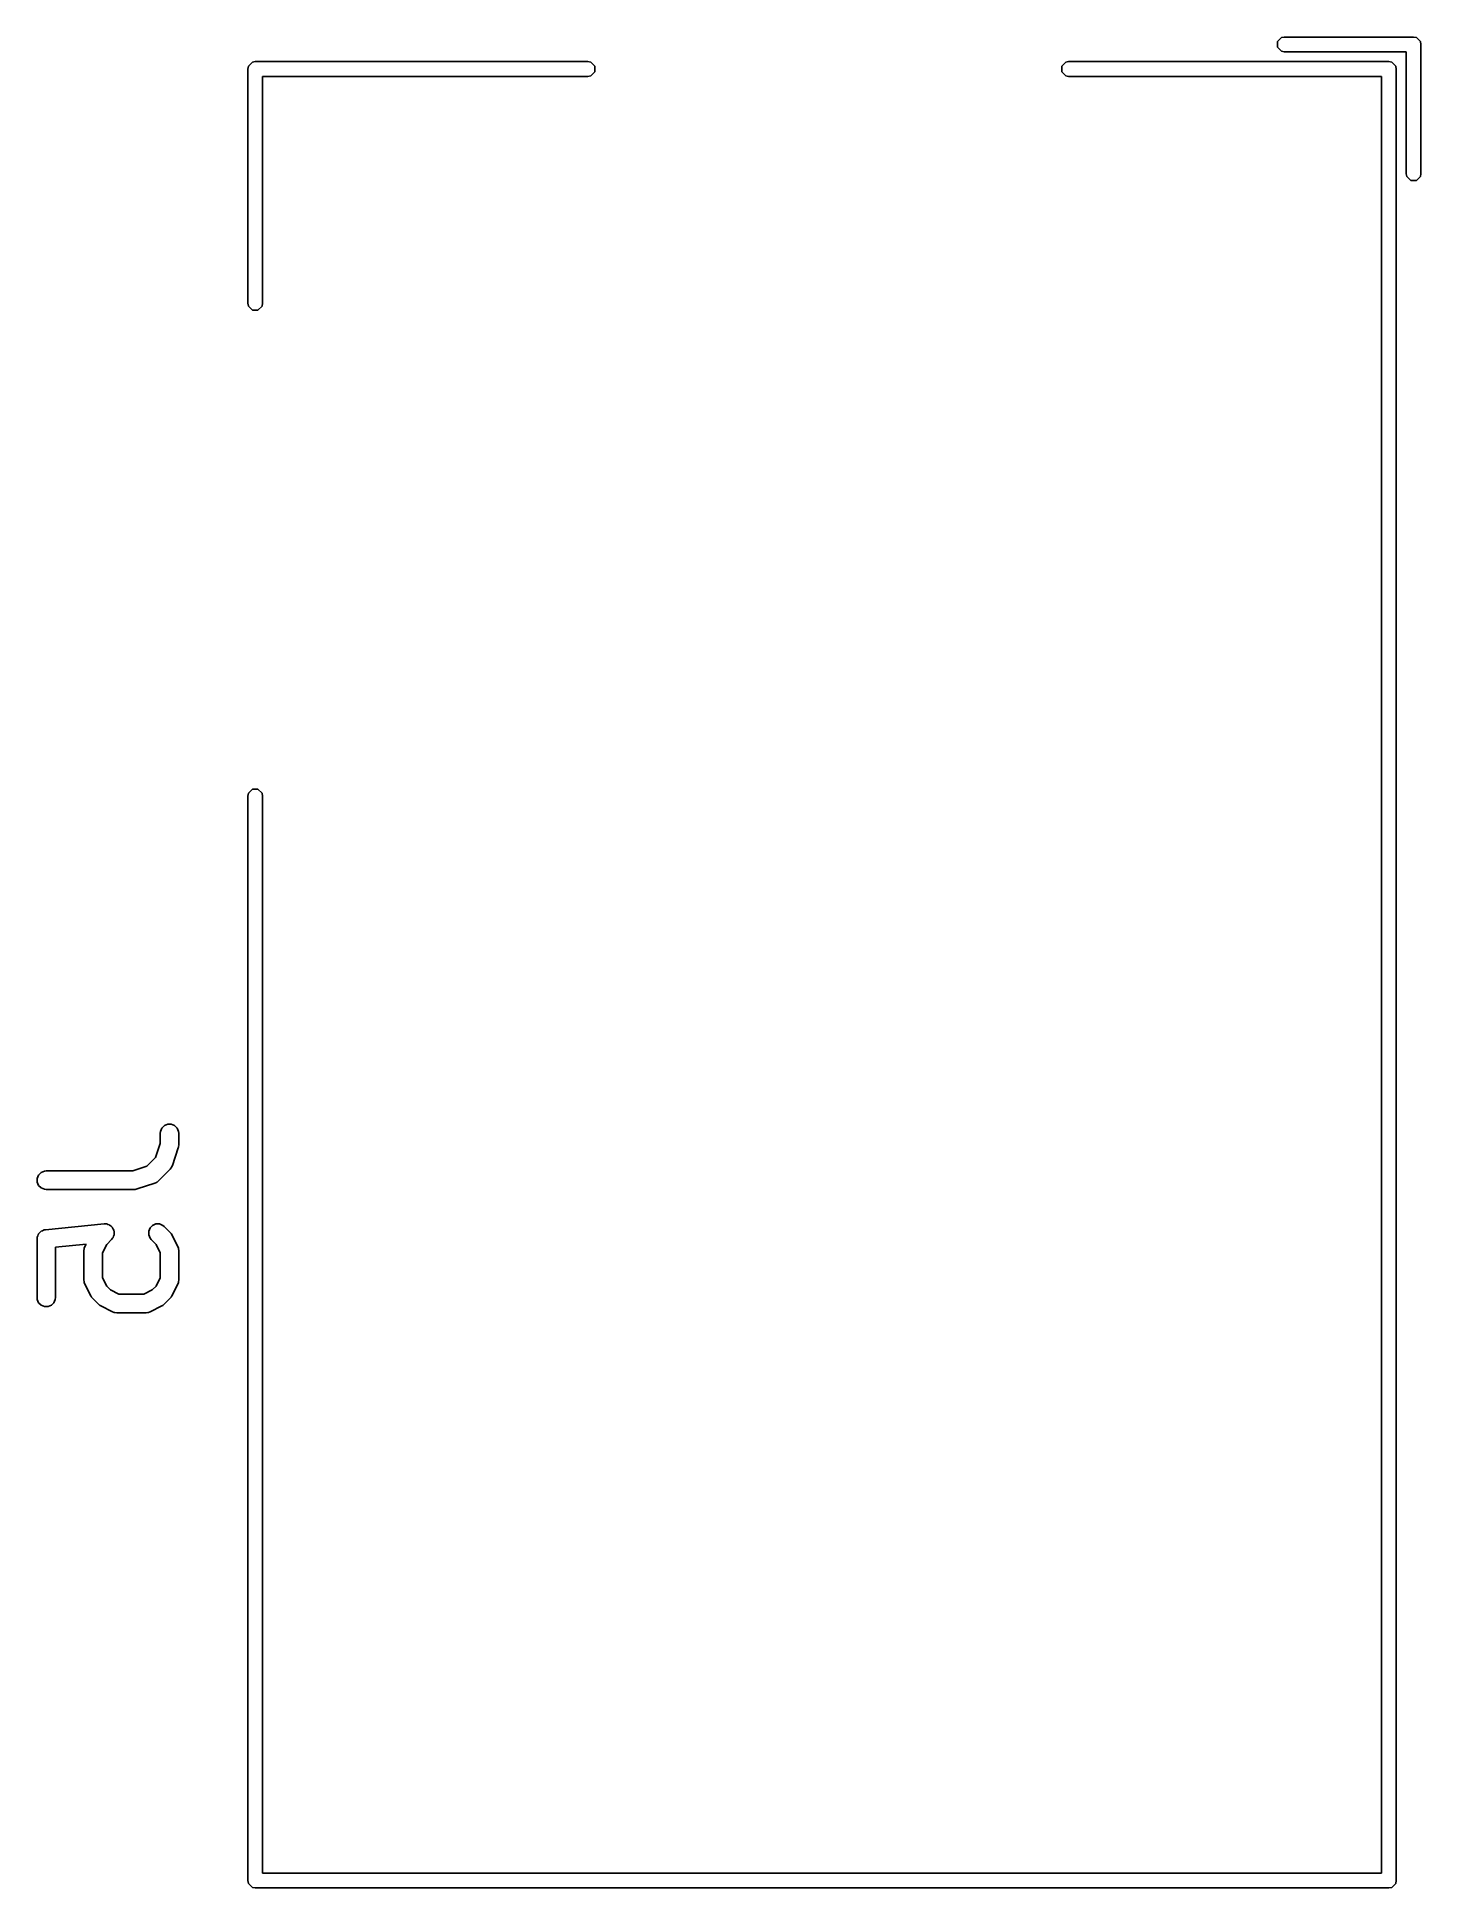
# Model space of a CAD drawing. Extents: x 17.7 to 28.9, y 35.8 to 50.8.
import ezdxf

# ---------------------------------------------------------------- set-up
doc = ezdxf.new("R2010")
doc.units = 0
doc.layers.add('BLACK', color=7, linetype='CONTINUOUS')

msp = doc.modelspace()

# ---------------------------------------------------------------- linework, layer by layer
at = {"layer": 'BLACK', "linetype": 'CONTINUOUS'}
for p, q in [((27.752067, 50.772961), (27.784539, 50.805433)), ((27.752067, 50.727039), (27.752067, 50.772961)), ((27.784539, 50.805433), (27.8075, 50.81)), ((27.8075, 50.81), (28.8575, 50.81)), ((28.8575, 50.81), (28.880461, 50.805433)), ((28.880461, 50.805433), (28.912933, 50.772961)), ((28.912933, 50.772961), (28.9175, 50.75)), ((27.784539, 50.694567), (27.752067, 50.727039)), ((27.8075, 50.69), (27.784539, 50.694567)), ((28.7975, 50.69), (27.8075, 50.69)), ((28.7975, 49.7), (28.7975, 50.69)), ((28.9175, 50.75), (28.9175, 49.7)), ((19.3975, 50.55), (19.402067, 50.572961)), ((19.3975, 48.65), (19.3975, 50.55)), ((19.402067, 50.572961), (19.434539, 50.605433)), ((19.434539, 50.605433), (19.4575, 50.61)), ((19.4575, 50.61), (22.1575, 50.61)), ((22.1575, 50.49), (19.5175, 50.49)), ((19.5175, 50.49), (19.5175, 48.65)), ((22.1575, 50.61), (22.180461, 50.605433)), ((22.180461, 50.494567), (22.1575, 50.49)), ((22.180461, 50.605433), (22.212933, 50.572961)), ((22.212933, 50.527039), (22.180461, 50.494567)), ((22.212933, 50.572961), (22.212933, 50.527039)), ((26.002067, 50.572962), (26.034539, 50.605434)), ((26.002067, 50.52704), (26.002067, 50.572962)), ((26.034539, 50.494568), (26.002067, 50.52704)), ((26.034539, 50.605434), (26.0575, 50.610001)), ((26.0575, 50.490001), (26.034539, 50.494568)), ((26.0575, 50.610001), (28.6575, 50.61)), ((28.5975, 50.49), (26.0575, 50.490001)), ((28.5975, 35.91), (28.5975, 50.49)), ((28.6575, 50.61), (28.680461, 50.605433)), ((28.680461, 50.605433), (28.712933, 50.572961)), ((28.712933, 50.572961), (28.7175, 50.55)), ((28.7175, 50.55), (28.7175, 35.85)), ((28.802067, 49.677039), (28.7975, 49.7)), ((28.834539, 49.644567), (28.802067, 49.677039)), ((28.880461, 49.644567), (28.834539, 49.644567)), ((28.912933, 49.677039), (28.880461, 49.644567)), ((28.9175, 49.7), (28.912933, 49.677039)), ((19.402067, 48.627039), (19.3975, 48.65)), ((19.434539, 48.594567), (19.402067, 48.627039)), ((19.480461, 48.594567), (19.434539, 48.594567)), ((19.512933, 48.627039), (19.480461, 48.594567)), ((19.5175, 48.65), (19.512933, 48.627039)), ((19.3975, 44.65), (19.402067, 44.672961)), ((19.3975, 35.85), (19.3975, 44.65)), ((19.402067, 44.672961), (19.434539, 44.705433)), ((19.434539, 44.705433), (19.480461, 44.705433)), ((19.480461, 44.705433), (19.512933, 44.672961)), ((19.512933, 44.672961), (19.5175, 44.65)), ((19.5175, 44.65), (19.5175, 35.91)), ((18.687319, 41.914285), (18.68876, 41.928917)), ((18.687319, 41.831217), (18.687319, 41.914285)), ((18.68876, 41.928917), (18.699959, 41.955953)), ((18.699959, 41.955953), (18.720651, 41.976645)), ((18.720651, 41.976645), (18.747687, 41.987844)), ((18.747687, 41.987844), (18.776951, 41.987844)), ((18.776951, 41.987844), (18.803987, 41.976645)), ((18.803987, 41.976645), (18.824679, 41.955953)), ((18.824679, 41.955953), (18.835878, 41.928917)), ((18.835878, 41.928917), (18.837319, 41.914285)), ((18.837319, 41.914285), (18.837319, 41.819047)), ((18.649148, 41.716704), (18.687319, 41.831217)), ((18.83347, 41.795329), (18.785851, 41.652473)), ((18.835119, 41.802584), (18.83347, 41.795329)), ((18.835878, 41.804415), (18.835119, 41.802584)), ((18.836139, 41.807068), (18.835878, 41.804415)), ((18.83673, 41.809666), (18.836139, 41.807068)), ((18.837319, 41.819047), (18.836589, 41.81164)), ((18.836589, 41.81164), (18.83673, 41.809666)), ((17.720651, 41.595693), (17.747687, 41.606892)), ((17.747687, 41.606892), (17.762319, 41.608333)), ((17.762319, 41.608333), (18.464434, 41.608333)), ((18.464434, 41.608333), (18.578947, 41.646504)), ((18.578947, 41.646504), (18.649148, 41.716704)), ((18.767733, 41.623157), (18.672494, 41.527919)), ((18.777061, 41.634522), (18.767733, 41.623157)), ((18.778092, 41.637012), (18.777061, 41.634522)), ((18.779857, 41.639047), (18.778092, 41.637012)), ((18.785851, 41.652473), (18.779857, 41.639047)), ((17.68876, 41.547965), (17.699959, 41.575001)), ((17.68876, 41.518701), (17.68876, 41.547965)), ((17.699959, 41.491665), (17.68876, 41.518701)), ((17.699959, 41.575001), (17.720651, 41.595693)), ((17.720651, 41.470973), (17.699959, 41.491665)), ((17.747687, 41.459774), (17.720651, 41.470973)), ((17.762319, 41.458333), (17.747687, 41.459774)), ((18.476604, 41.458333), (17.762319, 41.458333)), ((18.484009, 41.459062), (18.476604, 41.458333)), ((18.485984, 41.458922), (18.484009, 41.459062)), ((18.488581, 41.459512), (18.485984, 41.458922)), ((18.491236, 41.459774), (18.488581, 41.459512)), ((18.493067, 41.460532), (18.491236, 41.459774)), ((18.500321, 41.462182), (18.493067, 41.460532)), ((18.643178, 41.509801), (18.500321, 41.462182)), ((18.656603, 41.515795), (18.643178, 41.509801)), ((18.658637, 41.517559), (18.656603, 41.515795)), ((18.661128, 41.518591), (18.658637, 41.517559)), ((18.672494, 41.527919), (18.661128, 41.518591)), ((17.754856, 41.13177), (18.231046, 41.179389)), ((18.231046, 41.179389), (18.245749, 41.179411)), ((18.245749, 41.179411), (18.249365, 41.17832)), ((18.249365, 41.17832), (18.25314, 41.17832)), ((18.25314, 41.17832), (18.263264, 41.174126)), ((18.263264, 41.174126), (18.273765, 41.170958)), ((18.273765, 41.170958), (18.276689, 41.168565)), ((18.276689, 41.168565), (18.280176, 41.167121)), ((18.280176, 41.167121), (18.287924, 41.159372)), ((18.287924, 41.159372), (18.296413, 41.152427)), ((18.604719, 41.146428), (18.625412, 41.167121)), ((18.625412, 41.167121), (18.652448, 41.17832)), ((18.652448, 41.17832), (18.681711, 41.17832)), ((18.681711, 41.17832), (18.708747, 41.167122)), ((18.708747, 41.167122), (18.720112, 41.157795)), ((18.720112, 41.157795), (18.767732, 41.110176)), ((17.687319, 41.057142), (17.687851, 41.062553)), ((17.687319, 40.580952), (17.687319, 41.057142)), ((17.687669, 41.064382), (17.688207, 41.066168)), ((17.687851, 41.062553), (17.687669, 41.064382)), ((17.688207, 41.066168), (17.68876, 41.071774)), ((17.68876, 41.071774), (17.692954, 41.0819)), ((17.692954, 41.0819), (17.696122, 41.092398)), ((17.696122, 41.092398), (17.698513, 41.095321)), ((17.698513, 41.095321), (17.699959, 41.09881)), ((17.699959, 41.09881), (17.707712, 41.106563)), ((17.707712, 41.106563), (17.714653, 41.115046)), ((17.714653, 41.115046), (17.717979, 41.11683)), ((17.717979, 41.11683), (17.720651, 41.119502)), ((17.720651, 41.119502), (17.73078, 41.123697)), ((17.73078, 41.123697), (17.74044, 41.12888)), ((17.74044, 41.12888), (17.745964, 41.129987)), ((17.745964, 41.129987), (17.747687, 41.130701)), ((17.747687, 41.130701), (17.749524, 41.130701)), ((17.749524, 41.130701), (17.754856, 41.13177)), ((18.085509, 41.014086), (17.837319, 40.989267)), ((18.076189, 40.995445), (18.085509, 41.014086)), ((18.252529, 41.012715), (18.218271, 40.944199)), ((18.291542, 41.051728), (18.252529, 41.012715)), ((18.300869, 41.063093), (18.291542, 41.051728)), ((18.296413, 41.152427), (18.298198, 41.149098)), ((18.298198, 41.149098), (18.300869, 41.146428)), ((18.300869, 41.146428), (18.305062, 41.136303)), ((18.302314, 41.066581), (18.300869, 41.063093)), ((18.304706, 41.069505), (18.302314, 41.066581)), ((18.307873, 41.080002), (18.304706, 41.069505)), ((18.305062, 41.136303), (18.310247, 41.12664)), ((18.312068, 41.090129), (18.307873, 41.080002)), ((18.310247, 41.12664), (18.310622, 41.12288)), ((18.310622, 41.12288), (18.312068, 41.119392)), ((18.312068, 41.119392), (18.312068, 41.10843)), ((18.312068, 41.10843), (18.313159, 41.097521)), ((18.313159, 41.097521), (18.312068, 41.093905)), ((18.312068, 41.093905), (18.312068, 41.090129)), ((18.593521, 41.119392), (18.604719, 41.146428)), ((18.593521, 41.090129), (18.593521, 41.119392)), ((18.60472, 41.063093), (18.593521, 41.090129)), ((18.614048, 41.051727), (18.60472, 41.063093)), ((18.653061, 41.012714), (18.614048, 41.051727)), ((18.687319, 40.944199), (18.653061, 41.012714)), ((18.767732, 41.110176), (18.77245, 41.104426)), ((18.77245, 41.104426), (18.77395, 41.103126)), ((18.77395, 41.103126), (18.775372, 41.100866)), ((18.775372, 41.100866), (18.77706, 41.09881)), ((18.77706, 41.09881), (18.777817, 41.096982)), ((18.777817, 41.096982), (18.781782, 41.090683)), ((18.781782, 41.090683), (18.829401, 40.995445)), ((17.837319, 40.989267), (17.837319, 40.580952)), ((18.068271, 40.961904), (18.069712, 40.976536)), ((18.068271, 40.723809), (18.068271, 40.961904)), ((18.069712, 40.976536), (18.070743, 40.979025)), ((18.070743, 40.979025), (18.070934, 40.981713)), ((18.070934, 40.981713), (18.076189, 40.995445)), ((18.218271, 40.944199), (18.218271, 40.741514)), ((18.687319, 40.741514), (18.687319, 40.944199)), ((18.829401, 40.995445), (18.834656, 40.981714)), ((18.834656, 40.981714), (18.834847, 40.979024)), ((18.834847, 40.979024), (18.835878, 40.976536)), ((18.835878, 40.976536), (18.837319, 40.961904)), ((18.837319, 40.961904), (18.837319, 40.723809)), ((18.069712, 40.709177), (18.068271, 40.723809)), ((18.070743, 40.706687), (18.069712, 40.709177)), ((18.070934, 40.704), (18.070743, 40.706687)), ((18.218271, 40.741514), (18.252529, 40.672998)), ((18.653061, 40.672998), (18.687319, 40.741514)), ((18.834847, 40.706688), (18.834656, 40.703999)), ((18.835878, 40.709177), (18.834847, 40.706688)), ((18.837319, 40.723809), (18.835878, 40.709177)), ((17.68876, 40.56632), (17.687319, 40.580952)), ((17.699959, 40.539284), (17.68876, 40.56632)), ((17.835878, 40.56632), (17.824679, 40.539284)), ((17.837319, 40.580952), (17.835878, 40.56632)), ((18.076189, 40.690268), (18.070934, 40.704)), ((18.123808, 40.59503), (18.076189, 40.690268)), ((18.127772, 40.58873), (18.123808, 40.59503)), ((18.12853, 40.586903), (18.127772, 40.58873)), ((18.130218, 40.584846), (18.12853, 40.586903)), ((18.13164, 40.582587), (18.130218, 40.584846)), ((18.133138, 40.581287), (18.13164, 40.582587)), ((18.137857, 40.575538), (18.133138, 40.581287)), ((18.185476, 40.527919), (18.137857, 40.575538)), ((18.252529, 40.672998), (18.282936, 40.642591)), ((18.282936, 40.642591), (18.351452, 40.608333)), ((18.351452, 40.608333), (18.554137, 40.608333)), ((18.554137, 40.608333), (18.622653, 40.642591)), ((18.622653, 40.642591), (18.653061, 40.672998)), ((18.767732, 40.575537), (18.720112, 40.527918)), ((18.77245, 40.581286), (18.767732, 40.575537)), ((18.77395, 40.582587), (18.77245, 40.581286)), ((18.775372, 40.584846), (18.77395, 40.582587)), ((18.77706, 40.586903), (18.775372, 40.584846)), ((18.777817, 40.58873), (18.77706, 40.586903)), ((18.781782, 40.59503), (18.777817, 40.58873)), ((18.829401, 40.690268), (18.781782, 40.59503)), ((18.834656, 40.703999), (18.829401, 40.690268)), ((17.720651, 40.518592), (17.699959, 40.539284)), ((17.747687, 40.507393), (17.720651, 40.518592)), ((17.776951, 40.507393), (17.747687, 40.507393)), ((17.803987, 40.518592), (17.776951, 40.507393)), ((17.824679, 40.539284), (17.803987, 40.518592)), ((18.191225, 40.5232), (18.185476, 40.527919)), ((18.192525, 40.521702), (18.191225, 40.5232)), ((18.194784, 40.52028), (18.192525, 40.521702)), ((18.196841, 40.518592), (18.194784, 40.52028)), ((18.198668, 40.517834), (18.196841, 40.518592)), ((18.204968, 40.51387), (18.198668, 40.517834)), ((18.300206, 40.466251), (18.204968, 40.51387)), ((18.313937, 40.460996), (18.300206, 40.466251)), ((18.316626, 40.460804), (18.313937, 40.460996)), ((18.319115, 40.459774), (18.316626, 40.460804)), ((18.333747, 40.458333), (18.319115, 40.459774)), ((18.571842, 40.458333), (18.333747, 40.458333)), ((18.586474, 40.459774), (18.571842, 40.458333)), ((18.588963, 40.460805), (18.586474, 40.459774)), ((18.591651, 40.460996), (18.588963, 40.460805)), ((18.605383, 40.466251), (18.591651, 40.460996)), ((18.700621, 40.51387), (18.605383, 40.466251)), ((18.706917, 40.517833), (18.700621, 40.51387)), ((18.708747, 40.518591), (18.706917, 40.517833)), ((18.710805, 40.52028), (18.708747, 40.518591)), ((18.713064, 40.521702), (18.710805, 40.52028)), ((18.714363, 40.5232), (18.713064, 40.521702)), ((18.720112, 40.527918), (18.714363, 40.5232)), ((19.5175, 35.91), (28.5975, 35.91)), ((19.402067, 35.827039), (19.3975, 35.85)), ((19.434539, 35.794567), (19.402067, 35.827039)), ((19.4575, 35.79), (19.434539, 35.794567)), ((28.6575, 35.79), (19.4575, 35.79)), ((28.680461, 35.794567), (28.6575, 35.79)), ((28.712933, 35.827039), (28.680461, 35.794567)), ((28.7175, 35.85), (28.712933, 35.827039))]:
    msp.add_line(p, q, dxfattribs=at)

doc.saveas('drawing.dxf')
